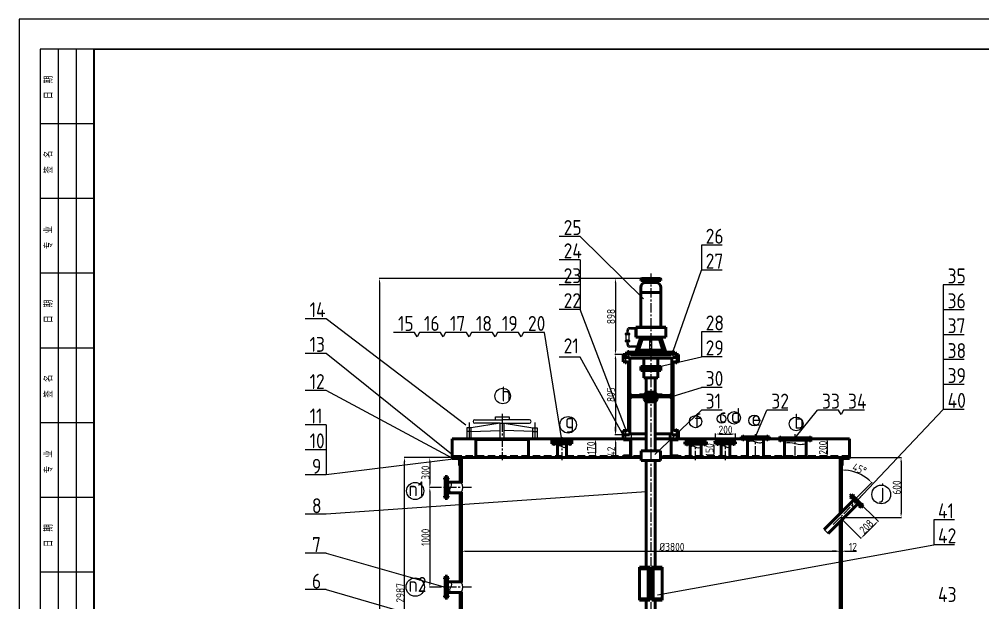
# Model space of a CAD drawing. Extents: x 18044 to 108463, y -14188 to 11042.
# Drawn here: x 90643 to 100310, y 5185 to 11042 of the extents above; entities that cross this region are included whole.
import ezdxf

# ---------------------------------------------------------------- set-up
doc = ezdxf.new("R2010")
doc.units = 0
doc.header["$LTSCALE"] = 150
doc.header["$MEASUREMENT"] = 0
doc.linetypes.add('CENTER', pattern=[2, 1.25, -0.25, 0.25, -0.25])
doc.linetypes.add('DASHED', pattern=[0.75, 0.5, -0.25])
doc.layers.get('0').update_dxf_attribs({"linetype": 'CONTINUOUS'})
doc.layers.get('DEFPOINTS').update_dxf_attribs({"linetype": 'CONTINUOUS'})
doc.layers.add('1', color=1, linetype='CONTINUOUS')
doc.styles.add('HZ', font='gbenor.shx', dxfattribs={"bigfont": 'gbcbig.shx'})
doc.styles.get("Standard").update_dxf_attribs({"font": 'gbenor.shx', "bigfont": 'gbcbig.shx'})
doc.dimstyles.get("Standard").update_dxf_attribs({"dimtxt": 0.18, "dimasz": 0.18, "dimexe": 0.18, "dimexo": 0.0625, "dimgap": 0.09, "dimtad": 0, "dimtih": 1, "dimtoh": 1, "dimdec": 4, "dimzin": 0, "dimdsep": 46, "dimtxsty": 'Standard', "dimcen": 0.09, "dimadec": 0, "dimazin": 0, "dimtfac": 1, "dimtdec": 4, "dimtofl": 0, "dimtmove": 0, "dimatfit": 3, "dimfxl": 0, "dimtolj": 1, "dimtzin": 0, "dimarcsym": 0})

# ---------------------------------------------------------------- blocks, each defined once
blk = doc.blocks.new('*D36')
at = {"layer": '1', "color": 1, "lineweight": -2}
for p, q in [((98971.4, 6641.9), (99494.4, 6641.9)), ((99490.4, 6601.9), (99490.4, 6081.9)), ((98879.4, 6041.9), (99494.4, 6041.9))]:
    blk.add_line(p, q, dxfattribs=at)
at = {"layer": '1', "color": 1, "lineweight": 25}
for points in [[(99483.7, 6601.9), (99497.1, 6601.9), (99490.4, 6641.9)], [(99483.7, 6081.9), (99497.1, 6081.9), (99490.4, 6041.9)]]:
    blk.add_solid(points, dxfattribs=at)
at = {"layer": 'DEFPOINTS', "color": 0, "lineweight": 25}
for p in [(98971.4, 6641.9), (98879.4, 6041.9), (99490.4, 6041.9)]:
    blk.add_point(p, dxfattribs=at)
at = {"layer": '1', "color": 7, "lineweight": 25, "insert": (99446.4, 6341.9), "char_height": 80, "attachment_point": 5, "rotation": 90, "style": 'HZ'}
blk.add_mtext('\\A1;600', dxfattribs=at)
blk = doc.blocks.new('*D35')
at = {"layer": '1', "color": 1, "lineweight": -2}
for p, q in [((98599.4, 6841.9), (98753.9, 6841.9)), ((98749.9, 6801.9), (98749.9, 6681.9)), ((98599.4, 6641.9), (98753.9, 6641.9))]:
    blk.add_line(p, q, dxfattribs=at)
at = {"layer": '1', "color": 1, "lineweight": 25}
for points in [[(98743.2, 6801.9), (98756.6, 6801.9), (98749.9, 6841.9)], [(98743.2, 6681.9), (98756.6, 6681.9), (98749.9, 6641.9)]]:
    blk.add_solid(points, dxfattribs=at)
at = {"layer": 'DEFPOINTS', "color": 0, "lineweight": 25}
for p in [(98599.4, 6841.9), (98599.4, 6641.9), (98749.9, 6641.9)]:
    blk.add_point(p, dxfattribs=at)
at = {"layer": '1', "color": 7, "lineweight": 25, "insert": (98705.9, 6741.9), "char_height": 80, "attachment_point": 5, "rotation": 90, "style": 'HZ'}
blk.add_mtext('\\A1;200', dxfattribs=at)
blk = doc.blocks.new('*D34')
at = {"layer": '1', "color": 1, "lineweight": -2}
for p, q in [((97629.4, 6799.9), (97608.4, 6799.9)), ((97612.4, 6759.9), (97612.4, 6681.9)), ((97629.4, 6641.9), (97608.4, 6641.9))]:
    blk.add_line(p, q, dxfattribs=at)
at = {"layer": '1', "color": 1, "lineweight": 25}
for points in [[(97605.7, 6759.9), (97619.1, 6759.9), (97612.4, 6799.9)], [(97605.7, 6681.9), (97619.1, 6681.9), (97612.4, 6641.9)]]:
    blk.add_solid(points, dxfattribs=at)
at = {"layer": 'DEFPOINTS', "color": 0, "lineweight": 25}
for p in [(97629.4, 6799.9), (97612.4, 6641.9), (97629.4, 6641.9)]:
    blk.add_point(p, dxfattribs=at)
at = {"layer": '1', "color": 7, "lineweight": 25, "insert": (97568.4, 6720.9), "char_height": 80, "attachment_point": 5, "rotation": 90, "style": 'HZ'}
blk.add_mtext('\\A1;150', dxfattribs=at)
blk = doc.blocks.new('*D33')
at = {"layer": '1', "color": 1, "lineweight": -2}
for p, q in [((96341.9, 6829.9), (96427.9, 6829.9)), ((96423.9, 6789.9), (96423.9, 6689.9)), ((96341.9, 6649.9), (96427.9, 6649.9))]:
    blk.add_line(p, q, dxfattribs=at)
at = {"layer": '1', "color": 1, "lineweight": 25}
for points in [[(96417.2, 6789.9), (96430.6, 6789.9), (96423.9, 6829.9)], [(96417.2, 6689.9), (96430.6, 6689.9), (96423.9, 6649.9)]]:
    blk.add_solid(points, dxfattribs=at)
at = {"layer": 'DEFPOINTS', "color": 0, "lineweight": 25}
for p in [(96341.9, 6829.9), (96341.9, 6649.9), (96423.9, 6649.9)]:
    blk.add_point(p, dxfattribs=at)
at = {"layer": '1', "color": 7, "lineweight": 25, "insert": (96379.9, 6739.9), "char_height": 80, "attachment_point": 5, "rotation": 90, "style": 'HZ'}
blk.add_mtext('\\A1;170', dxfattribs=at)
blk = doc.blocks.new('*D32')
at = {"layer": '1', "color": 1, "lineweight": -2}
for p, q in [((94987.4, 6641.9), (94757.9, 6641.9)), ((94761.9, 6601.9), (94761.9, 6381.9)), ((94817.4, 6341.9), (94757.9, 6341.9))]:
    blk.add_line(p, q, dxfattribs=at)
at = {"layer": '1', "color": 1, "lineweight": 25}
for points in [[(94755.2, 6601.9), (94768.6, 6601.9), (94761.9, 6641.9)], [(94755.2, 6381.9), (94768.6, 6381.9), (94761.9, 6341.9)]]:
    blk.add_solid(points, dxfattribs=at)
at = {"layer": 'DEFPOINTS', "color": 0, "lineweight": 25}
for p in [(94987.4, 6641.9), (94761.9, 6341.9), (94817.4, 6341.9)]:
    blk.add_point(p, dxfattribs=at)
at = {"layer": '1', "color": 7, "lineweight": 25, "insert": (94717.9, 6491.9), "char_height": 80, "attachment_point": 5, "rotation": 90, "style": 'HZ'}
blk.add_mtext('\\A1;300', dxfattribs=at)
blk = doc.blocks.new('*D31')
at = {"layer": '1', "color": 1, "lineweight": -2}
for p, q in [((94817.4, 6341.9), (94757.9, 6341.9)), ((94761.9, 6301.9), (94761.9, 5381.9)), ((94817.4, 5341.9), (94757.9, 5341.9))]:
    blk.add_line(p, q, dxfattribs=at)
at = {"layer": '1', "color": 1, "lineweight": 25}
for points in [[(94755.2, 6301.9), (94768.6, 6301.9), (94761.9, 6341.9)], [(94755.2, 5381.9), (94768.6, 5381.9), (94761.9, 5341.9)]]:
    blk.add_solid(points, dxfattribs=at)
at = {"layer": 'DEFPOINTS', "color": 0, "lineweight": 25}
for p in [(94817.4, 6341.9), (94761.9, 5341.9), (94817.4, 5341.9)]:
    blk.add_point(p, dxfattribs=at)
at = {"layer": '1', "color": 7, "lineweight": 25, "insert": (94717.9, 5841.9), "char_height": 80, "attachment_point": 5, "rotation": 90, "style": 'HZ'}
blk.add_mtext('\\A1;1000', dxfattribs=at)
blk = doc.blocks.new('*D27')
at = {"layer": '1', "color": 1, "lineweight": -2}
for p, q in [((94987.4, 6641.9), (94504.9, 6641.9)), ((94508.9, 3968.1), (94508.9, 6601.9)), ((95079.4, 3928.1), (94504.9, 3928.1))]:
    blk.add_line(p, q, dxfattribs=at)
at = {"layer": '1', "color": 1, "lineweight": 25}
for points in [[(94502.2, 6601.9), (94515.6, 6601.9), (94508.9, 6641.9)], [(94502.2, 3968.1), (94515.6, 3968.1), (94508.9, 3928.1)]]:
    blk.add_solid(points, dxfattribs=at)
at = {"layer": 'DEFPOINTS', "color": 0, "lineweight": 25}
for p in [(94508.9, 6641.9), (94987.4, 6641.9), (95079.4, 3928.1)]:
    blk.add_point(p, dxfattribs=at)
at = {"layer": '1', "color": 7, "lineweight": 25, "insert": (94464.9, 5285), "char_height": 80, "attachment_point": 5, "rotation": 90, "style": 'HZ'}
blk.add_mtext('\\A1;2987', dxfattribs=at)
blk = doc.blocks.new('*D26')
at = {"layer": '1', "color": 1, "lineweight": -2}
for p, q in [((95079.4, 5651.9), (95079.4, 5706.4)), ((98879.4, 5651.9), (98879.4, 5706.4)), ((95119.4, 5702.4), (98839.4, 5702.4))]:
    blk.add_line(p, q, dxfattribs=at)
at = {"layer": '1', "color": 1, "lineweight": 25}
for points in [[(95119.4, 5709.1), (95119.4, 5695.8), (95079.4, 5702.4)], [(98839.4, 5709.1), (98839.4, 5695.8), (98879.4, 5702.4)]]:
    blk.add_solid(points, dxfattribs=at)
at = {"layer": 'DEFPOINTS', "color": 0, "lineweight": 25}
for p in [(95079.4, 5651.9), (98879.4, 5702.4), (98879.4, 5651.9)]:
    blk.add_point(p, dxfattribs=at)
at = {"layer": '1', "color": 7, "lineweight": 25, "insert": (97190.9, 5746.4), "char_height": 80, "attachment_point": 5, "style": 'HZ'}
blk.add_mtext('\\A1;%%c3800', dxfattribs=at)
blk = doc.blocks.new('*D25')
at = {"layer": '1', "color": 1, "lineweight": -2}
for p, q in [((98879.4, 5702.4), (98879.4, 5782.4)), ((98891.4, 5660.4), (98891.4, 5782.4)), ((98839.4, 5702.4), (98799.4, 5702.4)), ((98931.4, 5702.4), (99043.4, 5702.4))]:
    blk.add_line(p, q, dxfattribs=at)
at = {"layer": '1', "color": 1, "lineweight": 25}
for points in [[(98839.4, 5709.1), (98839.4, 5695.8), (98879.4, 5702.4)], [(98931.4, 5709.1), (98931.4, 5695.8), (98891.4, 5702.4)]]:
    blk.add_solid(points, dxfattribs=at)
at = {"layer": 'DEFPOINTS', "color": 0, "lineweight": 25}
for p in [(98879.4, 5702.4), (98891.4, 5702.4), (98891.4, 5660.4)]:
    blk.add_point(p, dxfattribs=at)
at = {"layer": '1', "color": 7, "lineweight": 25, "insert": (99007.4, 5746.4), "char_height": 80, "attachment_point": 5, "style": 'HZ'}
blk.add_mtext('\\A1;12', dxfattribs=at)
blk = doc.blocks.new('*D19')
at = {"layer": '1', "color": 1, "lineweight": -2}
for p, q in [((99050.5, 6213.1), (99262.6, 6001)), ((98879.4, 6041.9), (99091.5, 5829.9)), ((99231.5, 5975.5), (99116.9, 5861))]:
    blk.add_line(p, q, dxfattribs=at)
at = {"layer": '1', "color": 1, "lineweight": 25}
for points in [[(99226.8, 5980.2), (99236.2, 5970.8), (99259.8, 6003.8)], [(99112.2, 5865.7), (99121.6, 5856.3), (99088.6, 5832.7)]]:
    blk.add_solid(points, dxfattribs=at)
at = {"layer": 'DEFPOINTS', "color": 0, "lineweight": 25}
for p in [(99050.5, 6213.1), (98879.4, 6041.9), (99088.6, 5832.7)]:
    blk.add_point(p, dxfattribs=at)
at = {"layer": '1', "color": 7, "lineweight": 25, "insert": (99143.1, 5949.4), "char_height": 80, "attachment_point": 5, "rotation": 45, "style": 'HZ'}
blk.add_mtext('\\A1;208', dxfattribs=at)
blk = doc.blocks.new('*D18')
at = {"layer": '1', "color": 1, "lineweight": -2}
for p, q in [((96889.4, 8440.9), (94253.4, 8440.9)), ((94257.4, 8400.9), (94257.4, 1581.9)), ((94914.4, 1541.9), (94253.4, 1541.9))]:
    blk.add_line(p, q, dxfattribs=at)
at = {"layer": '1', "color": 1, "lineweight": 25}
for points in [[(94250.7, 8400.9), (94264.1, 8400.9), (94257.4, 8440.9)], [(94250.7, 1581.9), (94264.1, 1581.9), (94257.4, 1541.9)]]:
    blk.add_solid(points, dxfattribs=at)
at = {"layer": 'DEFPOINTS', "color": 0, "lineweight": 25}
for p in [(96889.4, 8440.9), (94257.4, 1541.9), (94914.4, 1541.9)]:
    blk.add_point(p, dxfattribs=at)
at = {"layer": '1', "color": 7, "lineweight": 25, "insert": (94213.4, 4991.4), "char_height": 80, "attachment_point": 5, "rotation": 90, "style": 'HZ'}
blk.add_mtext('\\A1;7036', dxfattribs=at)
blk = doc.blocks.new('*D16')
at = {"layer": '1', "color": 1, "lineweight": -2}
for p, q in [((96701.9, 6871.9), (96622.4, 6871.9)), ((96626.4, 6911.9), (96626.4, 6951.9)), ((96701.9, 6829.9), (96622.4, 6829.9)), ((96626.4, 6789.9), (96626.4, 6657.9))]:
    blk.add_line(p, q, dxfattribs=at)
at = {"layer": '1', "color": 1, "lineweight": 25}
for points in [[(96619.7, 6911.9), (96633.1, 6911.9), (96626.4, 6871.9)], [(96619.7, 6789.9), (96633.1, 6789.9), (96626.4, 6829.9)]]:
    blk.add_solid(points, dxfattribs=at)
at = {"layer": 'DEFPOINTS', "color": 0, "lineweight": 25}
for p in [(96701.9, 6871.9), (96626.4, 6829.9), (96701.9, 6829.9)]:
    blk.add_point(p, dxfattribs=at)
at = {"layer": '1', "color": 7, "lineweight": 25, "insert": (96582.4, 6703.9), "char_height": 80, "attachment_point": 5, "rotation": 90, "style": 'HZ'}
blk.add_mtext('\\A1;42', dxfattribs=at)
blk = doc.blocks.new('*D15')
at = {"layer": '1', "color": 1, "lineweight": -2}
for p, q in [((96701.9, 7676.9), (96620.1, 7676.9)), ((96624.1, 7636.9), (96624.1, 6911.9)), ((96701.9, 6871.9), (96620.1, 6871.9))]:
    blk.add_line(p, q, dxfattribs=at)
at = {"layer": '1', "color": 1, "lineweight": 25}
for points in [[(96617.5, 7636.9), (96630.8, 7636.9), (96624.1, 7676.9)], [(96617.5, 6911.9), (96630.8, 6911.9), (96624.1, 6871.9)]]:
    blk.add_solid(points, dxfattribs=at)
at = {"layer": 'DEFPOINTS', "color": 0, "lineweight": 25}
for p in [(96701.9, 7676.9), (96624.1, 6871.9), (96701.9, 6871.9)]:
    blk.add_point(p, dxfattribs=at)
at = {"layer": '1', "color": 7, "lineweight": 25, "insert": (96580.1, 7274.4), "char_height": 80, "attachment_point": 5, "rotation": 90, "style": 'HZ'}
blk.add_mtext('\\A1;805', dxfattribs=at)
blk = doc.blocks.new('*D14')
at = {"layer": '1', "color": 1, "lineweight": -2}
for p, q in [((96889.4, 8440.9), (96620.1, 8440.9)), ((96624.1, 8400.9), (96624.1, 7716.9)), ((96701.9, 7676.9), (96620.1, 7676.9))]:
    blk.add_line(p, q, dxfattribs=at)
at = {"layer": '1', "color": 1, "lineweight": 25}
for points in [[(96617.5, 8400.9), (96630.8, 8400.9), (96624.1, 8440.9)], [(96617.5, 7716.9), (96630.8, 7716.9), (96624.1, 7676.9)]]:
    blk.add_solid(points, dxfattribs=at)
at = {"layer": 'DEFPOINTS', "color": 0, "lineweight": 25}
for p in [(96889.4, 8440.9), (96624.1, 7676.9), (96701.9, 7676.9)]:
    blk.add_point(p, dxfattribs=at)
at = {"layer": '1', "color": 7, "lineweight": 25, "insert": (96580.1, 8058.9), "char_height": 80, "attachment_point": 5, "rotation": 90, "style": 'HZ'}
blk.add_mtext('\\A1;898', dxfattribs=at)
blk = doc.blocks.new('*D13')
at = {"layer": '1', "color": 1, "lineweight": -2}
for p, q in [((97629.4, 6799.9), (97629.4, 6882.7)), ((97669.4, 6878.7), (97789.4, 6878.7)), ((97829.4, 6799.9), (97829.4, 6882.7))]:
    blk.add_line(p, q, dxfattribs=at)
at = {"layer": '1', "color": 1, "lineweight": 25}
for points in [[(97669.4, 6885.4), (97669.4, 6872), (97629.4, 6878.7)], [(97789.4, 6885.4), (97789.4, 6872), (97829.4, 6878.7)]]:
    blk.add_solid(points, dxfattribs=at)
at = {"layer": 'DEFPOINTS', "color": 0, "lineweight": 25}
for p in [(97829.4, 6878.7), (97629.4, 6799.9), (97829.4, 6799.9)]:
    blk.add_point(p, dxfattribs=at)
at = {"layer": '1', "color": 7, "lineweight": 25, "insert": (97729.4, 6922.7), "char_height": 80, "attachment_point": 5, "style": 'HZ'}
blk.add_mtext('\\A1;200', dxfattribs=at)
blk = doc.blocks.new('*D10')
at = {"layer": '1', "color": 1, "lineweight": -2}
blk.add_line((98989.6, 6185.4), (99198.8, 6394.6), dxfattribs=at)
blk.add_arc((98891.4, 6087.2), 430.8, 50.32196, 84.67804, dxfattribs=at)
at = {"layer": '1', "color": 1, "lineweight": 25}
for points in [[(98931, 6509.5), (98931.7, 6522.8), (98891.4, 6518)], [(99170.9, 6423.7), (99162, 6413.8), (99196, 6391.8)]]:
    blk.add_solid(points, dxfattribs=at)
at = {"layer": 'DEFPOINTS', "color": 0, "lineweight": 25}
for p in [(98891.4, 6641.9), (99106.8, 6460.3), (98891.4, 6094.2), (98989.6, 6185.4), (98721.4, 5917.1)]:
    blk.add_point(p, dxfattribs=at)
at = {"layer": '1', "color": 7, "lineweight": 25, "insert": (99073.9, 6527.9), "char_height": 80, "attachment_point": 5, "rotation": 337.5, "style": 'HZ'}
blk.add_mtext('\\A1;45°', dxfattribs=at)

msp = doc.modelspace()

# ---------------------------------------------------------------- hatches: boundary and pattern name
at = {"layer": '1', "lineweight": 25}
for points in [[(96979.39178, 7272.94121), (96914.39178, 7272.94121), (96864.39178, 7272.94121), (96864.39178, 7266.94121), (96979.39178, 7266.94121)], [(97094.39178, 7272.94121), (96979.39178, 7272.94121), (96979.39178, 7266.94121), (97094.39178, 7266.94121)]]:
    msp.add_hatch(color=0, dxfattribs=at).paths.add_polyline_path(points)

# ---------------------------------------------------------------- linework, layer by layer
for p, q in [((90643.00154, 11042.49916), (90643.00154, -14187.50084)), ((108463.00154, 11042.49916), (90643.00154, 11042.49916)), ((90853.00154, 10742.49916), (90853.00154, 3992.49916)), ((91393.00154, 10742.49916), (90853.00154, 10742.49916)), ((91033.00154, 10742.49916), (91033.00154, 3992.49916)), ((91213.00154, 10742.49916), (91213.00154, 3992.49916)), ((91393.00154, 9992.49916), (90853.00154, 9992.49916)), ((91393.00154, 9242.49916), (90853.00154, 9242.49916)), ((91393.00154, 8492.49916), (90853.00154, 8492.49916)), ((91393.00154, 7742.49916), (90853.00154, 7742.49916)), ((91393.00154, 6992.49916), (90853.00154, 6992.49916)), ((91393.00154, 6242.49916), (90853.00154, 6242.49916)), ((91393.00154, 5492.49916), (90853.00154, 5492.49916))]:
    msp.add_line(p, q)
at = {"lineweight": 50}
for p, q in [((96879.39178, 8420.94121), (96879.39178, 8430.94121)), ((96879.39178, 8420.94121), (97079.39178, 8420.94121)), ((96889.39178, 8440.94121), (97069.39178, 8440.94121)), ((96929.39178, 8400.94121), (96929.39178, 8420.94121)), ((97029.39178, 8400.94121), (97029.39178, 8420.94121)), ((97079.39178, 8420.94121), (97079.39178, 8430.94121)), ((96879.39178, 8300.94121), (96879.39178, 8350.94121)), ((96929.39178, 8400.94121), (97029.39178, 8400.94121)), ((97079.39178, 8350.94121), (97079.39178, 8300.94121)), ((96879.39178, 7950.94121), (96879.39178, 8300.94121)), ((96879.39178, 8300.94121), (97079.39178, 8300.94121)), ((97079.39178, 8300.94121), (97079.39178, 7950.94121)), ((96829.39178, 7950.94121), (97129.39178, 7950.94121)), ((96829.39178, 7950.94121), (96829.39178, 7850.94121)), ((97129.39178, 7950.94121), (97129.39178, 7850.94121)), ((96829.39178, 7700.94121), (96879.39178, 7850.94121)), ((96829.39178, 7850.94121), (97129.39178, 7850.94121)), ((96857.1403, 7720.94121), (96893.80696, 7830.94121)), ((96879.39178, 7850.94121), (96893.80696, 7830.94121)), ((96893.80696, 7830.94121), (96969.39178, 7830.94121)), ((96989.39178, 7830.94121), (97064.97659, 7830.94121)), ((97064.97659, 7830.94121), (97079.39178, 7850.94121)), ((97064.97659, 7830.94121), (97101.64326, 7720.94121)), ((97079.39178, 7850.94121), (97129.39178, 7700.94121)), ((96701.89178, 7646.94121), (96701.89178, 7676.94121)), ((96701.89178, 7676.94121), (96738.39168, 7676.94121)), ((96701.89178, 7604.94121), (96701.89178, 7646.94121)), ((96701.89178, 7646.94121), (96764.39178, 7646.94121)), ((96738.39168, 7680.94121), (96738.39168, 7700.94121)), ((96738.39168, 7700.94121), (97220.39187, 7700.94121)), ((96738.39168, 7676.94121), (96738.39168, 7680.94121)), ((96738.39168, 7680.94121), (96769.39178, 7680.94121)), ((96754.39178, 7646.94121), (96764.39178, 7646.94121)), ((96764.39178, 7638.94121), (96764.39178, 7646.94121)), ((96764.39178, 7638.94121), (97204.39178, 7638.94121)), ((96769.39178, 7680.94121), (96778.39168, 7680.94121)), ((96769.39178, 7286.94121), (96769.39178, 7638.94121)), ((96778.39168, 7680.94121), (96778.39168, 7674.94118)), ((96778.39168, 7674.94118), (97180.39187, 7674.94118)), ((96829.39178, 7700.94121), (96857.1403, 7720.94121)), ((96857.1403, 7720.94121), (96969.39178, 7720.94121)), ((96989.39178, 7720.94121), (97101.64326, 7720.94121)), ((97101.64326, 7720.94121), (97129.39178, 7700.94121)), ((97180.39187, 7680.94121), (97180.39187, 7674.94118)), ((97189.39178, 7680.94121), (97180.39187, 7680.94121)), ((97220.39187, 7680.94121), (97189.39178, 7680.94121)), ((97189.39178, 7286.94121), (97189.39178, 7638.94121)), ((97256.89178, 7646.94121), (97204.39178, 7646.94121)), ((97204.39178, 7638.94121), (97204.39178, 7646.94121)), ((97220.39187, 7700.94121), (97220.39187, 7680.94121)), ((97256.89178, 7676.94121), (97220.39187, 7676.94121)), ((97256.89178, 7646.94121), (97256.89178, 7676.94121)), ((97256.89178, 7604.94121), (97256.89178, 7646.94121)), ((96701.89178, 7604.94121), (96734.39178, 7604.94121)), ((96754.39178, 6923.94121), (96754.39178, 7584.94121)), ((96879.39178, 7557.94121), (97079.39178, 7557.94121)), ((96879.39178, 7557.94121), (96879.39178, 7517.94121)), ((96909.39178, 7632.94121), (96909.39178, 7557.94121)), ((97049.39178, 7632.94121), (97049.39178, 7557.94121)), ((97079.39178, 7557.94121), (97079.39178, 7517.94121)), ((97204.39178, 6923.94121), (97204.39178, 7584.94121)), ((97256.89178, 7604.94121), (97224.39178, 7604.94121)), ((96879.39178, 7537.94121), (97079.39178, 7537.94121)), ((96879.39178, 7517.94121), (97079.39178, 7517.94121)), ((96909.39178, 7517.94121), (96909.39178, 7442.94121)), ((97049.39178, 7517.94121), (97049.39178, 7442.94121)), ((96909.39178, 7442.94121), (97049.39178, 7442.94121)), ((96934.39178, 7296.69119), (96934.39178, 7442.94121)), ((97024.39178, 7297.94121), (97024.39178, 7442.94121)), ((96789.39178, 7266.94121), (97169.39178, 7266.94121)), ((96789.39178, 7251.94121), (97169.39178, 7251.94121)), ((96864.39178, 7266.94121), (96864.39178, 7272.94121)), ((96864.39178, 7272.94121), (97094.39178, 7272.94121)), ((96934.39178, 7297.94121), (96914.39178, 7272.94121)), ((96914.39178, 7272.94121), (97044.39178, 7272.94121)), ((96914.39178, 7226.94121), (96914.39178, 7251.94121)), ((96934.39178, 7297.94121), (97024.39178, 7297.94121)), ((97024.39178, 7297.94121), (97044.39178, 7272.94121)), ((97044.39178, 7226.94121), (97044.39178, 7251.94121)), ((97094.39178, 7272.94121), (97094.39178, 7266.94121)), ((96769.39178, 6879.94121), (96769.39178, 7231.94121)), ((96934.39178, 7201.94121), (96914.39178, 7226.94121)), ((96914.39178, 7226.94121), (97044.39178, 7226.94121)), ((96934.39178, 6711.94121), (96934.39178, 7201.94121)), ((96934.39178, 7201.94121), (97024.39178, 7201.94121)), ((97024.39178, 7201.94121), (97044.39178, 7226.94121)), ((97024.39178, 6711.94121), (97024.39178, 7201.94121)), ((97189.39178, 6879.94121), (97189.39178, 7231.94121)), ((96701.89178, 6913.94121), (96744.39178, 6913.94121)), ((96701.89178, 6913.94121), (96701.89178, 6871.94121)), ((96701.89178, 6871.94121), (96764.39178, 6871.94121)), ((96701.89178, 6871.94121), (96701.89178, 6829.94121)), ((96764.39178, 6879.94121), (96934.39178, 6879.94121)), ((97024.39178, 6879.94121), (97194.39178, 6879.94121)), ((97174.39178, 6829.94121), (97174.39178, 6879.94121)), ((97194.39178, 6879.94121), (97194.39178, 6871.94121)), ((97194.39178, 6871.94121), (97256.89178, 6871.94121)), ((97256.89178, 6913.94121), (97214.39178, 6913.94121)), ((97256.89178, 6913.94121), (97256.89178, 6871.94121)), ((97256.89178, 6871.94121), (97256.89178, 6829.94121)), ((94987.39178, 6641.94121), (94987.39178, 6829.94121)), ((96934.39178, 6829.94121), (94987.39178, 6829.94121)), ((95222.39178, 6815.94121), (95222.39178, 6641.94121)), ((95752.39178, 6815.94121), (95752.39178, 6641.94121)), ((95987.39178, 6819.94121), (95987.39178, 6799.94121)), ((96187.39178, 6819.94121), (95987.39178, 6819.94121)), ((96187.39178, 6799.94121), (95987.39178, 6799.94121)), ((95987.39178, 6779.94121), (95987.39178, 6799.94121)), ((96187.39178, 6799.94121), (95987.39178, 6799.94121)), ((96187.39178, 6779.94121), (95987.39178, 6779.94121)), ((96042.89178, 6641.94121), (96042.89178, 6779.94121)), ((96131.89178, 6641.94121), (96131.89178, 6779.94121)), ((96187.39178, 6819.94121), (96187.39178, 6799.94121)), ((96187.39178, 6779.94121), (96187.39178, 6799.94121)), ((96704.39178, 6819.94121), (96704.39178, 6829.94121)), ((96774.39178, 6819.94121), (96704.39178, 6819.94121)), ((96774.39178, 6819.94121), (96774.39178, 6659.94121)), ((98971.39178, 6829.94121), (97024.39178, 6829.94121)), ((97184.39178, 6819.94121), (97184.39178, 6659.94121)), ((97184.39178, 6819.94121), (97254.39178, 6819.94121)), ((97254.39178, 6819.94121), (97254.39178, 6829.94121)), ((97319.39178, 6777.94121), (97319.39178, 6799.94121)), ((97319.39178, 6799.94121), (97539.39178, 6799.94121)), ((97319.39178, 6777.94121), (97539.39178, 6777.94121)), ((97375.39178, 6641.94121), (97375.39178, 6777.94121)), ((97483.39178, 6641.94121), (97483.39178, 6777.94121)), ((97539.39178, 6777.94121), (97539.39178, 6799.94121)), ((97829.39178, 6799.94121), (97629.39178, 6799.94121)), ((97629.39178, 6779.94121), (97629.39178, 6799.94121)), ((97829.39178, 6799.94121), (97629.39178, 6799.94121)), ((97829.39178, 6779.94121), (97629.39178, 6779.94121)), ((97684.89178, 6641.94121), (97684.89178, 6779.94121)), ((97773.89178, 6641.94121), (97773.89178, 6779.94121)), ((97829.39178, 6779.94121), (97829.39178, 6799.94121)), ((97886.89178, 6825.94121), (97886.89178, 6849.94121)), ((98171.89178, 6849.94121), (97886.89178, 6849.94121)), ((98171.89178, 6825.94121), (97886.89178, 6825.94121)), ((97949.89178, 6641.94121), (97949.89178, 6825.94121)), ((98108.89178, 6641.94121), (98108.89178, 6825.94121)), ((98171.89178, 6825.94121), (98171.89178, 6849.94121)), ((98259.39178, 6841.94121), (98599.39178, 6841.94121)), ((98259.39178, 6817.94121), (98259.39178, 6841.94121)), ((98259.39178, 6817.94121), (98599.39178, 6817.94121)), ((98319.89178, 6641.94121), (98319.89178, 6817.94121)), ((98538.89178, 6817.94121), (98538.89178, 6641.94121)), ((98599.39178, 6817.94121), (98599.39178, 6841.94121)), ((98971.39178, 6641.94121), (98971.39178, 6829.94121)), ((97076.89178, 6711.94121), (96881.89178, 6711.94121)), ((96881.89178, 6711.94121), (96881.89178, 6611.94121)), ((97076.89178, 6711.94121), (97076.89178, 6611.94121)), ((94987.39178, 6641.94121), (94987.39178, 6633.94121)), ((95039.39178, 6633.94121), (94987.39178, 6633.94121)), ((95059.39178, 6613.94121), (95059.39178, 6561.94121)), ((96881.89178, 6641.94121), (95067.39178, 6641.94121)), ((95067.39178, 6641.94121), (95067.39178, 6395.94121)), ((95079.39178, 6641.94121), (95079.39178, 6389.94121)), ((96704.39178, 6659.94121), (96704.39178, 6649.94121)), ((96774.39178, 6659.94121), (96704.39178, 6659.94121)), ((97076.89178, 6611.94121), (96881.89178, 6611.94121)), ((96934.39178, 6611.94121), (96934.39178, 5540.94118)), ((97024.39178, 6611.94121), (97024.39178, 5540.94118)), ((98891.39178, 6641.94121), (97076.89178, 6641.94121)), ((97184.39178, 6659.94121), (97254.39178, 6659.94121)), ((97254.39178, 6659.94121), (97254.39178, 6649.94121)), ((98879.39178, 6082.24629), (98879.39178, 6641.94121)), ((98891.39178, 6094.24629), (98891.39178, 6641.94121)), ((98899.39178, 6613.94121), (98899.39178, 6561.94121)), ((98919.39178, 6633.94121), (98971.39178, 6633.94121)), ((98971.39178, 6641.94121), (98971.39178, 6633.94121)), ((95067.39178, 6561.94121), (95059.39178, 6561.94121)), ((98891.39178, 6561.94121), (98899.39178, 6561.94121)), ((94917.39178, 6451.94121), (94917.39178, 6231.94121)), ((94939.39178, 6451.94121), (94917.39178, 6451.94121)), ((94939.39178, 6451.94121), (94939.39178, 6231.94121)), ((95079.39178, 6395.94121), (94950.89168, 6395.94121)), ((95079.39178, 6287.94121), (94950.89168, 6287.94121)), ((95067.39178, 6287.94121), (95067.39178, 5395.94121)), ((95079.39178, 6293.94121), (95079.39178, 5389.94121)), ((94939.39178, 6231.94121), (94917.39178, 6231.94121)), ((99016.21694, 6219.07146), (98717.81788, 5920.67239)), ((98978.03317, 6257.25522), (98992.17531, 6271.39736)), ((99094.70579, 6140.5826), (98978.03317, 6257.25522)), ((99108.84793, 6154.72474), (98992.17531, 6271.39736)), ((99056.52203, 6178.76637), (98758.12297, 5880.36731)), ((99094.70579, 6140.5826), (99108.84793, 6154.72474)), ((98879.39178, 2865.5966), (98879.39178, 6001.63612)), ((98891.39178, 4499.57182), (98891.39178, 6013.44121)), ((96864.39178, 5210.94118), (96864.39178, 5540.94118)), ((96864.39178, 5540.94118), (96969.39178, 5540.94118)), ((96864.39178, 5525.94118), (96954.39178, 5525.94118)), ((96954.39178, 5525.94118), (96954.39178, 5225.94118)), ((96969.39178, 5540.94118), (96969.39178, 5210.94118)), ((97094.39178, 5540.94118), (96989.39178, 5540.94118)), ((96989.39178, 5540.94118), (96989.39178, 5210.94118)), ((97094.39178, 5525.94118), (97004.39178, 5525.94118)), ((97004.39178, 5525.94118), (97004.39178, 5225.94118)), ((97094.39178, 5210.94118), (97094.39178, 5540.94118)), ((94939.39178, 5451.94121), (94917.39178, 5451.94121)), ((94917.39178, 5451.94121), (94917.39178, 5231.94121)), ((94939.39178, 5451.94121), (94939.39178, 5231.94121)), ((95079.39178, 5395.94121), (94947.89168, 5395.94121)), ((94939.39178, 5231.94121), (94917.39178, 5231.94121)), ((95079.39178, 5287.94121), (94947.89168, 5287.94121)), ((95067.39178, 5287.94121), (95067.39178, 4176.94121)), ((95079.39178, 5293.94121), (95079.39178, 4176.94121)), ((96954.39178, 5225.94118), (96864.39178, 5225.94118)), ((97004.39178, 5225.94118), (97094.39178, 5225.94118)), ((96969.39178, 5210.94118), (96864.39178, 5210.94118)), ((96934.39178, 5210.94118), (96934.39178, 4584.94121)), ((96989.39178, 5210.94118), (97094.39178, 5210.94118)), ((97024.39178, 5210.94118), (97024.39178, 4584.94121))]:
    msp.add_line(p, q, dxfattribs=at)
at = {"color": 7, "lineweight": 25}
msp.add_line((95222.39178, 6815.94121), (95752.39178, 6815.94121), dxfattribs=at)
at = {"const_width": 18}
for points in [[(91393.00154, 10742.49916), (91393.00154, -13887.50084)], [(108163.00154, 10742.49916), (91393.00154, 10742.49916)]]:
    msp.add_lwpolyline(points, dxfattribs=at)
at = {"lineweight": 50}
for centre, radius, start, end in [((96889.39178, 8430.94121), 10, 90, 180), ((97069.39178, 8430.94121), 10, 0, 90), ((96929.39178, 8350.94121), 50, 90, 180), ((97029.39178, 8350.94121), 50, 0, 90), ((96734.39178, 7584.94121), 20, 0, 90), ((97224.39178, 7584.94121), 20, 90, 180), ((96789.39178, 7286.94121), 20, 180, 270), ((96789.39178, 7231.94121), 20, 90, 180), ((97169.39178, 7286.94121), 20, 270, 360), ((97169.39178, 7231.94121), 20, 0, 90), ((96744.39178, 6923.94121), 10, 270, 0), ((97214.39178, 6923.94121), 10, 180, 270), ((95039.39178, 6613.94121), 20, 0, 90), ((98919.39178, 6613.94121), 20, 90, 180)]:
    msp.add_arc(centre, radius, start, end, dxfattribs=at)
at = {"layer": '1', "lineweight": 18}
for p, q in [((96271.39168, 8860.94118), (96061.01668, 8860.94118)), ((96906.39168, 8235.94118), (96271.39168, 8860.94118)), ((97486.39168, 8773.94118), (97486.39168, 8523.94118)), ((97696.76668, 8773.94118), (97486.39168, 8773.94118)), ((96271.39168, 8627.44118), (96061.01668, 8627.44118)), ((96271.39168, 8627.44118), (96271.39168, 8377.44118)), ((97204.89183, 7710.44118), (97486.39168, 8523.94118)), ((97696.76668, 8523.94118), (97486.39168, 8523.94118)), ((96271.39168, 8377.44118), (96061.01668, 8377.44118)), ((96271.39168, 8377.44118), (96271.39168, 8127.44118)), ((99913.39168, 8375.44118), (99913.39168, 8125.44118)), ((100123.76668, 8375.44118), (99913.39168, 8375.44118)), ((96271.39168, 8127.44118), (96061.01668, 8127.44118)), ((96724.39178, 6933.94121), (96271.39168, 8127.44118)), ((100123.76668, 8125.44118), (99913.39168, 8125.44118)), ((99913.39168, 8125.44118), (99913.39168, 7875.44118)), ((93722.89168, 8035.94118), (93512.51668, 8035.94118)), ((95122.39178, 6968.54121), (93722.89168, 8035.94118)), ((94609.693, 7898.44118), (94399.318, 7898.44118)), ((94634.80774, 7854.94118), (94609.693, 7898.44118)), ((94660.05774, 7898.44118), (94634.87537, 7854.82404)), ((94870.43274, 7898.44118), (94660.05774, 7898.44118)), ((94895.54747, 7854.94118), (94870.43274, 7898.44118)), ((94920.79747, 7898.44118), (94895.61511, 7854.82404)), ((95131.17247, 7898.44118), (94920.79747, 7898.44118)), ((95156.28721, 7854.94118), (95131.17247, 7898.44118)), ((95181.53721, 7898.44118), (95156.35484, 7854.82404)), ((95391.91221, 7898.44118), (95181.53721, 7898.44118)), ((95417.02695, 7854.94118), (95391.91221, 7898.44118)), ((95442.27695, 7898.44118), (95417.09458, 7854.82404)), ((95652.65195, 7898.44118), (95442.27695, 7898.44118)), ((95677.76668, 7854.94118), (95652.65195, 7898.44118)), ((95703.01668, 7898.44118), (95677.83432, 7854.82404)), ((95913.39168, 7898.44118), (95703.01668, 7898.44118)), ((96087.39178, 6819.94121), (95913.39168, 7898.44118)), ((97696.76668, 7903.44118), (97486.39168, 7903.44118)), ((97486.39168, 7903.44118), (97486.39168, 7653.44118)), ((100123.76668, 7875.44118), (99913.39168, 7875.44118)), ((99913.39168, 7875.44118), (99913.39168, 7625.44118)), ((93722.89168, 7687.94118), (93512.51668, 7687.94118)), ((95012.89168, 6649.94121), (93722.89168, 7687.94118)), ((96271.39168, 7649.44118), (96061.01668, 7649.44118)), ((96712.39168, 6850.94118), (96271.39168, 7649.44118)), ((96724.39178, 7702.94118), (96724.39178, 7578.94118)), ((96753.89173, 7660.94121), (96753.89173, 7720.94121)), ((96979.39178, 7537.94121), (97486.39168, 7653.44118)), ((97204.89183, 7660.94121), (97204.89183, 7720.94121)), ((97234.39178, 7702.94118), (97234.39178, 7578.94118)), ((97696.76668, 7653.44118), (97486.39168, 7653.44118)), ((99913.39168, 7625.44118), (99913.39168, 7375.44118)), ((100123.76668, 7625.44118), (99913.39168, 7625.44118)), ((100123.76668, 7625.44118), (99913.39168, 7625.44118)), ((99913.39168, 7375.44118), (99913.39168, 7125.44118)), ((100123.76668, 7375.44118), (99913.39168, 7375.44118)), ((93722.89168, 7314.94118), (93512.51668, 7314.94118)), ((94987.39178, 6637.94121), (93722.89168, 7314.94118)), ((97204.39178, 7259.44121), (97486.39168, 7345.94118)), ((97696.76668, 7345.94118), (97486.39168, 7345.94118)), ((97020.39168, 6674.44118), (97486.39168, 7118.44118)), ((97696.76668, 7118.44118), (97486.39168, 7118.44118)), ((98029.39178, 6849.94121), (98144.89168, 7118.44118)), ((98355.26668, 7118.44118), (98144.89168, 7118.44118)), ((98429.39178, 6841.94121), (98653.39168, 7118.44118)), ((98863.76668, 7118.44118), (98653.39168, 7118.44118)), ((98888.88142, 7074.94118), (98863.76668, 7118.44118)), ((98914.13142, 7118.44118), (98888.94905, 7074.82404)), ((99124.50642, 7118.44118), (98914.13142, 7118.44118)), ((99050.51162, 6213.06105), (99913.39168, 7125.44118)), ((100123.76668, 7125.44118), (99913.39168, 7125.44118)), ((93722.89168, 6969.94118), (93512.51668, 6969.94118)), ((93722.89168, 6969.94118), (93722.89168, 6719.94118)), ((95157.39178, 6995.54121), (95157.39178, 6836.94121)), ((95817.39178, 6995.54121), (95817.39178, 6836.94121)), ((95817.39178, 6995.54121), (95817.39178, 6836.94121)), ((96724.39178, 6933.94121), (96724.39178, 6809.94121)), ((97234.39178, 6933.94121), (97234.39178, 6809.94121)), ((97909.39178, 6805.94121), (97909.39178, 6869.94121)), ((98149.39178, 6805.94121), (98149.39178, 6869.94121)), ((96007.39178, 6839.94121), (96007.39178, 6759.94121)), ((96167.39178, 6839.94121), (96167.39178, 6759.94121)), ((97339.39178, 6820.94121), (97339.39178, 6756.94121)), ((97519.39178, 6820.94121), (97519.39178, 6756.94121)), ((97649.39178, 6820.94121), (97649.39178, 6759.94121)), ((97809.39178, 6820.94121), (97809.39178, 6759.94121)), ((98281.89178, 6797.94121), (98281.89178, 6861.94121)), ((98576.89178, 6797.94121), (98576.89178, 6861.94121)), ((93722.89168, 6719.94118), (93512.51668, 6719.94118)), ((93722.89168, 6719.94118), (93722.89168, 6469.94118)), ((95027.39178, 6629.44118), (93722.89168, 6469.94118)), ((93722.89168, 6469.94118), (93512.51668, 6469.94118)), ((96934.39178, 6299.94118), (93722.89168, 6073.94118)), ((98976.61896, 6227.55674), (99021.8738, 6272.81157)), ((99065.00731, 6139.16839), (99110.26214, 6184.42322)), ((93722.89168, 6073.94118), (93512.51668, 6073.94118)), ((100027.76668, 6016.94118), (99817.39168, 6016.94118)), ((99817.39168, 6016.94118), (99817.39168, 5766.94118)), ((97046.89168, 5263.94118), (99817.39168, 5766.94118)), ((100027.76668, 5766.94118), (99817.39168, 5766.94118)), ((93723.39168, 5684.19916), (93512.51668, 5684.44118)), ((93722.89168, 5684.44118), (94917.39178, 5341.94121)), ((93722.89168, 5316.94118), (93512.51668, 5316.94118)), ((93722.89168, 5316.94118), (95067.39178, 4927.94118))]:
    msp.add_line(p, q, dxfattribs=at)
at = {"layer": '1', "color": 3, "linetype": 'CENTER', "lineweight": 18, "ltscale": 0.5}
for p, q in [((96979.39178, 8491.94121), (96979.39178, 1441.94121)), ((95487.39178, 6995.54121), (95487.39178, 6614.94121)), ((98029.39178, 6664.94121), (98029.39178, 6876.94121)), ((98429.39178, 6664.94121), (98429.39178, 6876.94121)), ((96087.39178, 6846.94121), (96087.39178, 6614.94121)), ((97429.39178, 6614.94121), (97429.39178, 6826.94121)), ((97729.39178, 6614.94121), (97729.39178, 6826.94121)), ((95179.39178, 6341.94121), (94817.39178, 6341.94121)), ((98808.6811, 5971.23053), (99104.95884, 6267.50827)), ((95179.39178, 5341.94121), (94817.39178, 5341.94121))]:
    msp.add_line(p, q, dxfattribs=at)
at = {"layer": '1', "color": 0, "lineweight": 25}
for p, q in [((96829.39178, 7946.24918), (96765.89168, 7946.24918)), ((96829.39178, 7935.24918), (96773.39168, 7935.24918)), ((96775.89168, 7935.24918), (96829.39178, 7935.24918)), ((96829.39178, 7940.94121), (97129.39178, 7940.94121)), ((96839.39178, 7950.94121), (96839.39178, 7850.94121)), ((97119.39178, 7950.94121), (97119.39178, 7850.94121)), ((96740.89168, 7889.24918), (96720.89168, 7889.24918)), ((96720.89168, 7889.24918), (96720.89168, 7878.24918)), ((96720.89168, 7878.24918), (96768.89168, 7878.24918)), ((96727.89168, 7865.24918), (96727.89168, 7835.74918)), ((96740.89168, 7875.24918), (96737.89168, 7875.24918)), ((96740.89168, 7875.24918), (96740.89168, 7921.24918)), ((96750.89168, 7875.24918), (96750.89168, 7910.24918)), ((96768.89168, 7888.74918), (96750.89168, 7888.74918)), ((96753.39168, 7875.24918), (96750.89168, 7875.24918)), ((96763.39168, 7835.74918), (96763.39168, 7865.24918)), ((96768.89168, 7878.24918), (96768.89168, 7888.74918)), ((96829.39178, 7860.94121), (97129.39178, 7860.94121)), ((96969.39178, 7700.94121), (96969.39178, 7850.94121)), ((96989.39178, 7700.94121), (96989.39178, 7850.94121)), ((96740.89168, 7819.24918), (96720.89168, 7819.24918)), ((96720.89168, 7819.24918), (96720.89168, 7807.24918)), ((96720.89168, 7807.24918), (96768.89168, 7807.24918)), ((96737.89168, 7825.74918), (96740.89168, 7825.74918)), ((96740.89168, 7776.16835), (96740.89168, 7825.74918)), ((96750.89168, 7787.56835), (96750.89168, 7825.74918)), ((96750.89168, 7825.74918), (96753.39168, 7825.74918)), ((96768.89168, 7819.24918), (96750.89168, 7819.24918)), ((96846.13416, 7751.16835), (96765.89168, 7751.16835)), ((96768.89168, 7807.24918), (96768.89168, 7819.24918)), ((96849.93416, 7762.56835), (96775.89168, 7762.56835)), ((96864.39178, 7638.94121), (97094.39178, 7638.94121)), ((96864.39178, 7632.94121), (96864.39178, 7638.94121)), ((96914.39178, 7638.94121), (97044.39178, 7638.94121)), ((97094.39178, 7638.94121), (97094.39178, 7632.94121)), ((97220.39187, 7676.94121), (97220.39187, 7680.94121)), ((96864.39178, 7632.94121), (97094.39178, 7632.94121)), ((95487.39178, 7082.74918), (95487.39178, 6995.54121)), ((95467.39168, 6986.74918), (95177.85084, 6940.74918)), ((95213.89168, 7022.74918), (95490.89168, 7022.74918)), ((95467.39168, 6986.74918), (95213.89168, 6986.74918)), ((95421.39168, 7022.74918), (95421.39168, 7050.74918)), ((95421.39168, 7050.74918), (95556.89168, 7050.74918)), ((95467.39168, 6829.94121), (95467.39168, 6986.74918)), ((95467.39168, 6986.74918), (95507.39187, 6986.74918)), ((95760.89187, 7022.74918), (95483.89187, 7022.74918)), ((95507.39187, 6986.74918), (95796.93272, 6940.74918)), ((95507.39187, 6986.74918), (95760.89187, 6986.74918)), ((95507.39187, 6829.94121), (95507.39187, 6986.74918)), ((95556.89168, 7050.74918), (95556.89168, 7022.74918)), ((95177.85084, 6940.74918), (95134.39168, 6940.74918)), ((95134.39168, 6940.74918), (95134.39168, 6903.24918)), ((95134.39168, 6903.24918), (95134.39168, 6829.94121)), ((95173.89168, 6903.24918), (95135.39168, 6903.24918)), ((95173.89168, 6903.24918), (95467.39168, 6913.74918)), ((95177.85084, 6903.39082), (95177.85084, 6940.74918)), ((95178.39168, 6829.94121), (95178.39168, 6903.24918)), ((95800.89187, 6903.24918), (95507.39187, 6913.74918)), ((95796.39187, 6829.94121), (95796.39187, 6903.24918)), ((95796.93272, 6903.39082), (95796.93272, 6940.74918)), ((95796.93272, 6940.74918), (95840.39187, 6940.74918)), ((95800.89187, 6903.24918), (95839.39187, 6903.24918)), ((95840.39187, 6940.74918), (95840.39187, 6903.24918)), ((95840.39187, 6903.24918), (95840.39187, 6829.94121)), ((96764.39178, 6879.94121), (96764.39178, 6871.94121)), ((96784.39178, 6829.94121), (96784.39178, 6879.94121)), ((95134.39168, 6829.94121), (95178.39168, 6829.94121)), ((96701.89178, 6829.94121), (96934.39178, 6829.94121)), ((96784.39178, 6829.94121), (96784.39178, 6649.94121)), ((97024.39178, 6829.94121), (97256.89178, 6829.94121)), ((97174.39178, 6829.94121), (97174.39178, 6649.94121)), ((97956.89178, 6641.94121), (97956.89178, 6803.91972)), ((98101.89178, 6641.94121), (98101.89178, 6798.31558)), ((98327.89178, 6641.94121), (98327.89178, 6784.94121)), ((98530.89178, 6782.95249), (98530.89178, 6641.94121)), ((96048.89178, 6641.94121), (96048.89178, 6757.80795)), ((96125.89178, 6641.94121), (96125.89178, 6750.46195)), ((97381.39178, 6641.94121), (97381.39178, 6748.92308)), ((97477.39178, 6641.94121), (97477.39178, 6742.5188)), ((97690.89178, 6641.94121), (97690.89178, 6757.80795)), ((97767.89178, 6641.94121), (97767.89178, 6750.46195)), ((95222.39178, 6649.94121), (94987.39178, 6649.94121)), ((95067.39178, 6641.94121), (94987.39178, 6641.94121)), ((95027.39178, 6661.94121), (95027.39178, 6621.94121)), ((96042.89178, 6649.94121), (95752.39178, 6649.94121)), ((96881.89178, 6649.94121), (96131.89178, 6649.94121)), ((97375.39178, 6649.94121), (97076.89178, 6649.94121)), ((97684.89178, 6649.94121), (97483.39178, 6649.94121)), ((97949.89178, 6649.94121), (97773.89178, 6649.94121)), ((98319.89178, 6649.94121), (98108.89178, 6649.94121)), ((98971.39178, 6649.94121), (98538.89178, 6649.94121)), ((98891.39178, 6641.94121), (98971.39178, 6641.94121)), ((98931.39178, 6661.94121), (98931.39178, 6621.94121)), ((94939.39178, 6407.24918), (94950.89168, 6395.94121)), ((94950.89168, 6395.94121), (94950.89168, 6287.94121)), ((95079.39178, 6389.94121), (94974.88824, 6389.94121)), ((94950.89168, 6287.94121), (94939.39178, 6276.24918)), ((95079.39178, 6293.94121), (94968.48199, 6293.94121)), ((98989.56808, 6185.35153), (98721.35341, 5917.13686)), ((99014.55796, 6143.87337), (98754.58743, 5883.90284)), ((98758.12297, 5880.36731), (98717.81788, 5920.67239)), ((94939.39178, 5407.24918), (94947.89168, 5395.94121)), ((94947.89168, 5395.94121), (94947.89168, 5287.94121)), ((95079.39178, 5389.94121), (94974.91646, 5389.94121)), ((94947.89168, 5287.94121), (94939.39178, 5278.74918)), ((95079.39178, 5293.94121), (94968.51218, 5293.94121))]:
    msp.add_line(p, q, dxfattribs=at)
at = {"layer": '1', "color": 1, "linetype": 'DASHED', "lineweight": 25}
for p, q in [((96934.39178, 6819.94121), (94987.39178, 6819.94121)), ((98971.39178, 6819.94121), (97024.39178, 6819.94121)), ((96881.89178, 6659.94121), (94987.39178, 6659.94121)), ((98971.39178, 6659.94121), (97076.89178, 6659.94121))]:
    msp.add_line(p, q, dxfattribs=at)
at = {"layer": '1', "color": 5, "linetype": 'CENTER', "lineweight": 18, "ltscale": 0.1}
for p, q in [((94896.39178, 6431.94121), (94960.39178, 6431.94121)), ((94896.39178, 6251.94121), (94960.39178, 6251.94121)), ((94896.39178, 5431.94121), (94960.39178, 5431.94121)), ((94896.39178, 5251.94121), (94960.39178, 5251.94121))]:
    msp.add_line(p, q, dxfattribs=at)
at = {"layer": '1', "color": 0, "lineweight": 25}
for centre, radius in [((95493.39168, 7260.24918), 77.68204), ((97428.89168, 7003.24918), 61.50813), ((97688.89168, 7031.24918), 42.24038), ((97814.89168, 7041.74918), 63), ((98017.89168, 7014.74918), 54.5), ((96149.89168, 6971.74918), 82.56513), ((98437.89168, 6980.24918), 69.35416), ((94615.39168, 6307.24918), 86.2047), ((99291.39168, 6272.24918), 94.2364), ((94615.89168, 5342.74918), 92.63504)]:
    msp.add_circle(centre, radius, dxfattribs=at)
for centre, radius, start, end in [((96765.89168, 7921.24918), 25, 90, 180), ((96775.89168, 7910.24918), 25, 90, 180), ((96737.89168, 7865.24918), 10, 90, 180), ((96737.89168, 7835.74918), 10, 180, 270), ((96753.39168, 7865.24918), 10, 0, 90), ((96753.39168, 7835.74918), 10, 270, 0), ((96765.89168, 7776.16835), 25, 180, 270), ((96775.89168, 7787.56835), 25, 180, 270), ((95213.89168, 7004.74918), 18, 90, 270), ((95760.89187, 7004.74918), 18, 270, 90), ((95005.26971, 6341.94121), 88.30675, 327.073697976, 32.926302024), ((95000.46637, 5341.94121), 92.37543, 328.693321403, 31.306678597)]:
    msp.add_arc(centre, radius, start, end, dxfattribs=at)
at = {"layer": '1', "color": 6, "lineweight": 18}
for points, knots in [([(97949.80693, 6801.2925), (97963.07687, 6806.26498), (98002.8867, 6821.18243), (98055.24852, 6782.06301), (98096.13527, 6795.49448), (98108.80693, 6801.2925)], [0, 0, 0, 0, 40.9885654787, 122.965696436, 163.9542619147, 163.9542619147, 163.9542619147, 163.9542619147]), ([(98319.89178, 6784.94121), (98336.8961, 6792.3592), (98394.10477, 6802.68368), (98465.66175, 6764.83788), (98520.65875, 6780.47428), (98538.89178, 6784.94121)], [0, 0, 0, 0, 55.6557499276, 166.9672497827, 222.6229997103, 222.6229997103, 222.6229997103, 222.6229997103]), ([(96042.89178, 6753.94121), (96049.70264, 6758.38307), (96073.13752, 6774.64335), (96102.17466, 6732.93911), (96124.42014, 6749.87429), (96131.89178, 6753.94121)], [0, 0, 0, 0, 24.3939029268, 73.1817087803, 97.575611707, 97.575611707, 97.575611707, 97.575611707]), ([(97483.33556, 6745.8984), (97475.07622, 6741.01022), (97446.59252, 6725.66944), (97411.59599, 6766.59951), (97384.19818, 6750.19641), (97375.33556, 6745.8984)], [0, 0, 0, 0, 28.7923600978, 86.3770802933, 115.1694403911, 115.1694403911, 115.1694403911, 115.1694403911]), ([(97684.89178, 6753.94121), (97691.70264, 6758.38307), (97715.13752, 6774.64335), (97744.17466, 6732.93911), (97766.42014, 6749.87429), (97773.89178, 6753.94121)], [0, 0, 0, 0, 24.3939029268, 73.1817087803, 97.575611707, 97.575611707, 97.575611707, 97.575611707]), ([(94971.89178, 6287.94121), (94967.0036, 6296.20055), (94951.66282, 6324.68425), (94989.39168, 6354.69916), (94976.18978, 6387.07859), (94971.89178, 6395.94121)], [0, 0, 0, 0, 28.7923600978, 86.3770802933, 115.1694403911, 115.1694403911, 115.1694403911, 115.1694403911]), ([(98982.89168, 6185.69916), (98986.98482, 6186.50634), (99010.70247, 6183.19229), (98993.35956, 6144.22611), (99015.68328, 6143.43872), (99021.8738, 6144.11814)], [0, 0, 0, 0, 17.4086903586, 52.2260710757, 69.6347614342, 69.6347614342, 69.6347614342, 69.6347614342]), ([(94971.89178, 5287.99742), (94967.0036, 5296.25677), (94951.66282, 5324.74047), (94992.59288, 5359.737), (94976.18978, 5387.13481), (94971.89178, 5395.99742)], [0, 0, 0, 0, 28.7923600978, 86.3770802933, 115.1694403911, 115.1694403911, 115.1694403911, 115.1694403911])]:
    msp.add_open_spline(points, degree=3, knots=knots, dxfattribs=at)

# ---------------------------------------------------------------- texts
at = {"style": 'HZ'}
for s, p in [('日  期', (90976.90774, 10243.48796)), ('签  名', (90976.90774, 9493.48796)), ('专  业', (90976.90774, 8735.15475)), ('日  期', (90976.90774, 7993.48796)), ('签  名', (90976.90774, 7243.48796)), ('专  业', (90976.90774, 6485.15475)), ('日  期', (90976.90774, 5743.48796))]:
    msp.add_text(s, height=75, rotation=90, dxfattribs=at).set_placement(p)
at = {"layer": '1', "color": 0, "lineweight": 25, "char_height": 150, "attachment_point": 1, "style": 'HZ'}
for s, insert, width in [('25', (96104.59224, 9026.54738), 292), ('26', (97529.96724, 8939.54738), 292), ('24', (96104.59224, 8793.04738), 292), ('27', (97529.96724, 8689.54738), 292), ('23', (96104.59224, 8543.04738), 292), ('35', (99956.96724, 8541.04738), 292), ('22', (96104.59224, 8293.04738), 292), ('36', (99956.96724, 8291.04738), 292), ('14', (93556.09224, 8201.54738), 292), ('15', (94442.89355, 8064.04738), 292), ('16', (94703.63329, 8064.04738), 292), ('17', (94964.37303, 8064.04738), 292), ('18', (95225.11277, 8064.04738), 292), ('19', (95485.8525, 8064.04738), 292), ('20', (95746.59224, 8064.04738), 292), ('28', (97529.96724, 8069.04738), 292), ('37', (99956.96724, 8041.04738), 292), ('13', (93556.09224, 7853.54738), 292), ('21', (96104.59224, 7839.04738), 292), ('29', (97529.96724, 7819.04738), 292), ('38', (99956.96724, 7791.04738), 292), ('39', (99956.96724, 7541.04738), 292), ('12', (93556.09224, 7480.54738), 292), ('30', (97529.96724, 7511.54738), 292), ('h', (95480.39168, 7356.24918), 292), ('31', (97529.96724, 7284.04738), 292), ('32', (98188.46724, 7284.04738), 292), ('33', (98696.96724, 7284.04738), 292), ('34', (98957.70698, 7284.04738), 292), ('40', (99956.96724, 7291.04738), 292), ('11', (93556.09224, 7135.54738), 292), ('f', (97409.47122, 7087.38337), 292), ('c', (97662.70778, 7140.34886), 292), ('d', (97783.39168, 7139.74918), 251.8161012), ('e', (97989.70778, 7113.1131), 292), ('b', (98419.70778, 7082.1131), 292), ('g', (96119.89168, 7087.38337), 292), ('10', (93556.09224, 6885.54738), 292), ('9', (93579.6917, 6630.1061), 292), ('n1', (94548.91097, 6404.19916), 292), ('j', (99284.13755, 6384.99352), 292), ('8', (93579.6917, 6234.1061), 292), ('41', (99860.96724, 6182.54738), 292), ('42', (99860.96724, 5932.54738), 292), ('7', (93579.6917, 5844.6061), 292), ('6', (93579.6917, 5477.1061), 292), ('n2', (94548.91097, 5444.69916), 292), ('43', (99860.96724, 5343.04738), 292)]:
    msp.add_mtext(s, dxfattribs=dict(at, insert=insert, width=width))

# ---------------------------------------------------------------- dimensions: what is measured, and where the dimension line sits
at = {"layer": '1', "color": 0, "lineweight": 25}
for base, p1, p2, text, picture, middle in [((94257.39168, 1541.94121), (96889.39178, 8440.94121), (94914.39178, 1541.94121), '7036', '*D18', (94213.39168, 4991.44121)), ((96624.14173, 7676.94121), (96889.39178, 8440.94121), (96701.89178, 7676.94121), '898', '*D14', (96580.14173, 8058.94121)), ((96423.89168, 6649.94121), (96341.89168, 6829.94121), (96341.89168, 6649.94121), '170', '*D33', (96379.89168, 6739.94121)), ((97612.39168, 6641.94121), (97629.39178, 6799.94121), (97629.39178, 6641.94121), '150', '*D34', (97568.39168, 6720.94121)), ((98749.89168, 6641.94121), (98599.39178, 6841.94121), (98599.39178, 6641.94121), '200', '*D35', (98705.89168, 6741.94121)), ((94508.89168, 6641.94121), (95079.39178, 3928.07182), (94987.39178, 6641.94121), '2987', '*D27', (94464.89168, 5285.00651))]:
    dim = msp.add_linear_dim(base=base, p1=p1, p2=p2, angle=90, text=text, dimstyle='Standard', override={"dimscale": 40, "dimtxt": 2, "dimasz": 1, "dimexe": 0.1, "dimexo": 0, "dimgap": 0.1, "dimtad": 1, "dimtih": 0, "dimtoh": 0, "dimzin": 8, "dimtxsty": 'HZ', "dimclrd": 1, "dimclre": 1, "dimclrt": 7, "dimatfit": 0, "dimtvp": 0.718659}, dxfattribs=at)
    dim.commit()
    dim.dimension.update_dxf_attribs({"geometry": picture, "text_midpoint": middle})
for base, p1, p2, picture, middle in [((96624.14173, 6871.94121), (96701.89178, 7676.94121), (96701.89178, 6871.94121), '*D15', (96580.14173, 7274.44121)), ((96626.39168, 6829.94121), (96701.89178, 6871.94121), (96701.89178, 6829.94121), '*D16', (96582.39168, 6703.93924)), ((94761.89168, 6341.94121), (94987.39178, 6641.94121), (94817.39178, 6341.94121), '*D32', (94717.89168, 6491.94121)), ((99490.39168, 6041.94121), (98971.39178, 6641.94121), (98879.39178, 6041.94121), '*D36', (99446.39168, 6341.94121)), ((94761.89168, 5341.94121), (94817.39178, 6341.94121), (94817.39178, 5341.94121), '*D31', (94717.89168, 5841.94121))]:
    dim = msp.add_linear_dim(base=base, p1=p1, p2=p2, angle=90, dimstyle='Standard', override={"dimscale": 40, "dimtxt": 2, "dimasz": 1, "dimexe": 0.1, "dimexo": 0, "dimgap": 0.1, "dimtad": 1, "dimtih": 0, "dimtoh": 0, "dimzin": 8, "dimtxsty": 'HZ', "dimclrd": 1, "dimclre": 1, "dimclrt": 7, "dimatfit": 0, "dimtvp": 0.718659}, dxfattribs=at)
    dim.commit()
    dim.dimension.update_dxf_attribs({"geometry": picture, "text_midpoint": middle})
for base, p1, p2, override, picture, middle in [((97829.39178, 6878.69916), (97629.39178, 6799.94121), (97829.39178, 6799.94121), {"dimscale": 40, "dimtxt": 2, "dimasz": 1, "dimexe": 0.1, "dimexo": 0, "dimgap": 0.1, "dimtad": 1, "dimtih": 0, "dimtoh": 0, "dimzin": 8, "dimtxsty": 'HZ', "dimclrd": 1, "dimclre": 1, "dimclrt": 7, "dimatfit": 0, "dimtvp": 0.718659}, '*D13', (97729.39178, 6922.69916)), ((98891.39178, 5702.44118), (98879.39178, 5702.44118), (98891.39178, 5660.44118), {"dimscale": 40, "dimtxt": 2, "dimasz": 1, "dimexe": 2, "dimexo": 0, "dimgap": 0.1, "dimtad": 1, "dimtih": 0, "dimtoh": 0, "dimzin": 8, "dimtxsty": 'HZ', "dimclrd": 1, "dimclre": 1, "dimclrt": 7, "dimatfit": 0, "dimtvp": 0.718659}, '*D25', (99007.39375, 5746.44118))]:
    dim = msp.add_linear_dim(base=base, p1=p1, p2=p2, dimstyle='Standard', override=override, dxfattribs=at)
    dim.commit()
    dim.dimension.update_dxf_attribs({"geometry": picture, "text_midpoint": middle})
dim = msp.add_angular_dim_2l(base=(99106.78749, 6460.25154), line1=((98891.39178, 6094.24629), (98891.39178, 6641.94121)), line2=((98989.56808, 6185.35153), (98721.35341, 5917.13686)), dimstyle='Standard', override={"dimscale": 40, "dimtxt": 2, "dimasz": 1, "dimexe": 0.1, "dimexo": 0, "dimgap": 0.1, "dimtad": 1, "dimtih": 0, "dimtoh": 0, "dimzin": 8, "dimtxsty": 'HZ', "dimclrd": 1, "dimclre": 1, "dimclrt": 7, "dimatfit": 0, "dimtvp": 0.718659}, dxfattribs=at)
dim.commit()
dim.dimension.update_dxf_attribs({"geometry": '*D10', "text_midpoint": (99073.93074, 6527.86327)})
dim = msp.add_aligned_dim(p1=(99050.51162, 6213.06105), p2=(98879.39178, 6041.94121), distance=295.92414, text='208', dimstyle='Standard', override={"dimscale": 40, "dimtxt": 2, "dimasz": 1, "dimexe": 0.1, "dimexo": 0, "dimgap": 0.1, "dimtad": 1, "dimtih": 0, "dimtoh": 0, "dimzin": 8, "dimtxsty": 'HZ', "dimclrd": 1, "dimclre": 1, "dimclrt": 7, "dimatfit": 0, "dimtvp": 0.718659}, dxfattribs=at)
dim.commit()
dim.dimension.update_dxf_attribs({"geometry": '*D19', "text_midpoint": (99143.08897, 5949.36386)})
dim = msp.add_linear_dim(base=(98879.39178, 5702.44118), p1=(95079.39178, 5651.94118), p2=(98879.39178, 5651.94118), text='%%c3800', dimstyle='Standard', override={"dimscale": 40, "dimtxt": 2, "dimasz": 1, "dimexe": 0.1, "dimexo": 0, "dimgap": 0.1, "dimtad": 1, "dimtih": 0, "dimtoh": 0, "dimzin": 8, "dimtxsty": 'HZ', "dimclrd": 1, "dimclre": 1, "dimclrt": 7, "dimatfit": 0, "dimtvp": 0.718659}, dxfattribs=at)
dim.commit()
dim.dimension.update_dxf_attribs({"geometry": '*D26', "text_midpoint": (97190.89168, 5702.44118), "dimtype": 160})

doc.saveas('drawing.dxf')
